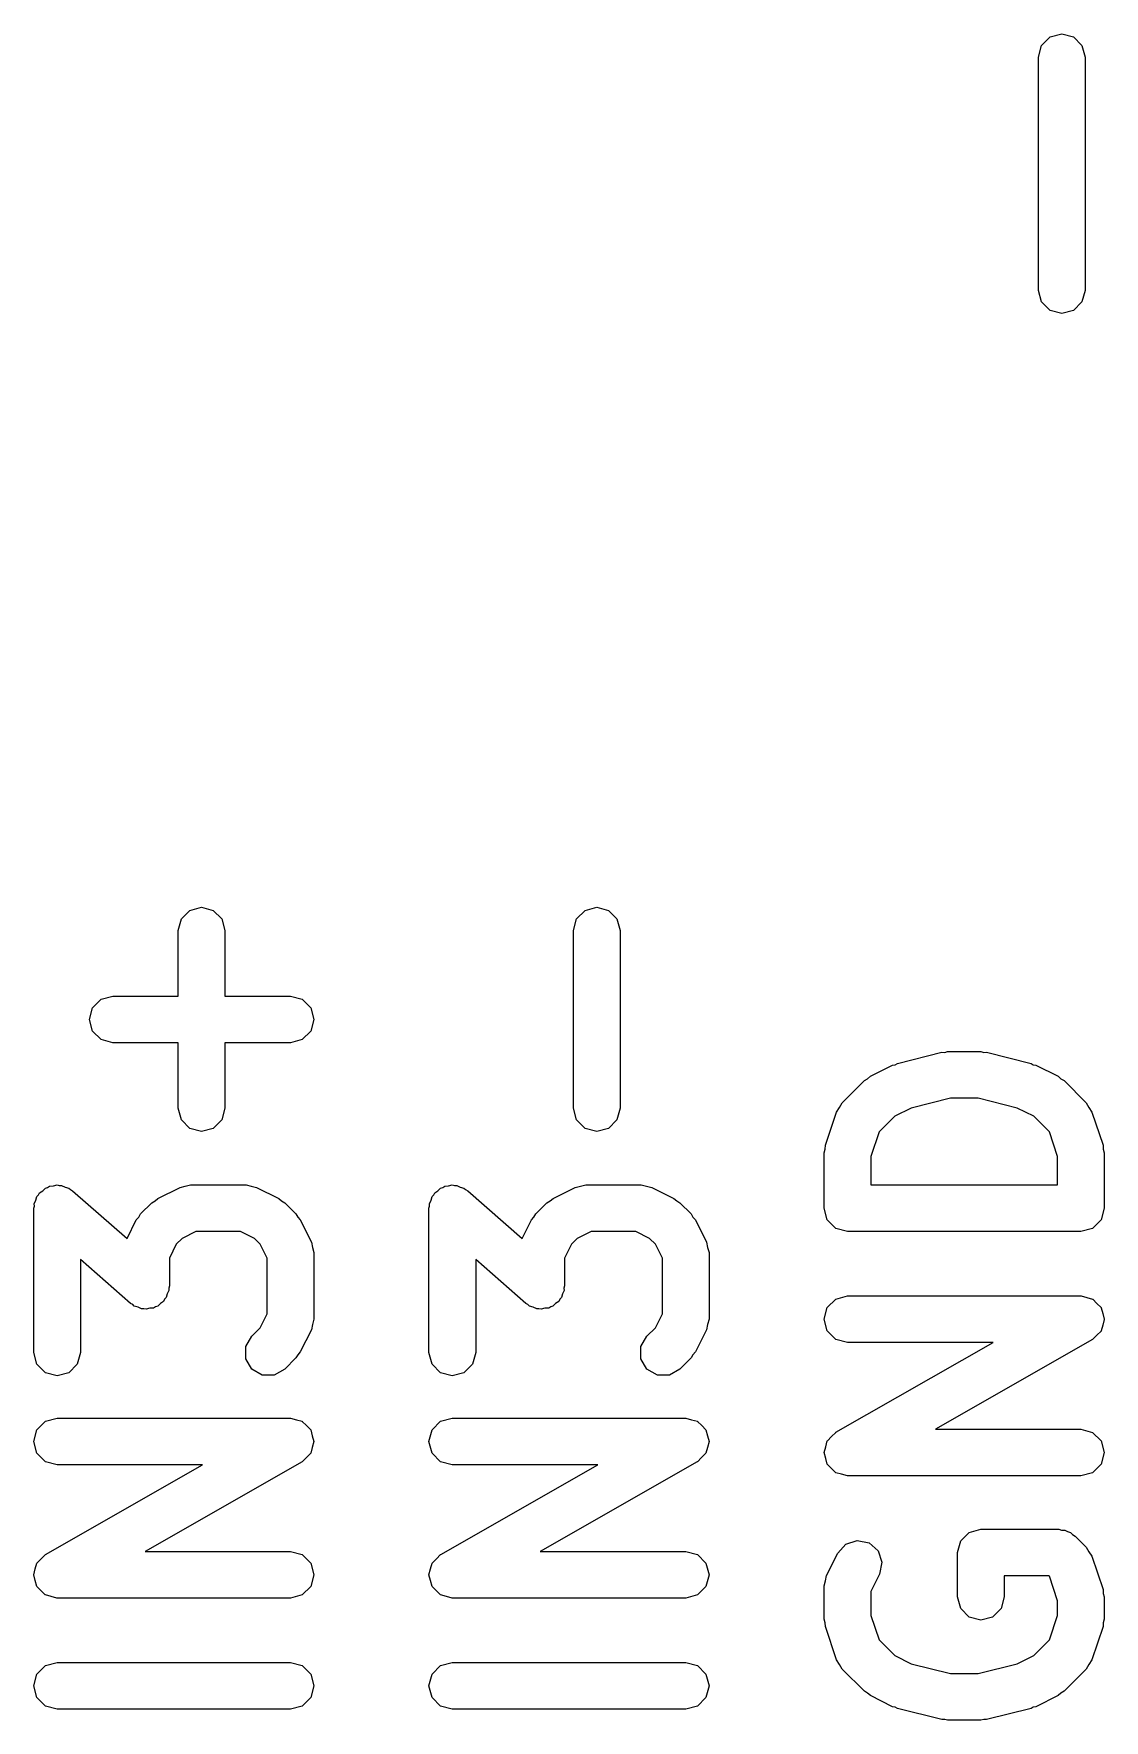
# Model space of a CAD drawing. Extents: x -4.77 to 1.81, y -0.1 to 5.11.
# Drawn here: x -3.4282 to -3.1574, y 3.8813 to 4.3083 of the extents above; entities that cross this region are included whole.
import ezdxf

# ---------------------------------------------------------------- set-up
doc = ezdxf.new("R2010")
doc.units = 0
doc.header["$MEASUREMENT"] = 0
doc.layers.add('BLACK', color=7, linetype='CONTINUOUS')

msp = doc.modelspace()

# ---------------------------------------------------------------- linework, layer by layer
at = {"layer": 'BLACK', "linetype": 'CONTINUOUS'}
for p, q in [((-3.17403, 4.30234), (-3.17324, 4.30529)), ((-3.17324, 4.30529), (-3.17107, 4.30745)), ((-3.17107, 4.30745), (-3.16812, 4.30825)), ((-3.16812, 4.30825), (-3.16517, 4.30745)), ((-3.16517, 4.30745), (-3.16301, 4.30529)), ((-3.16301, 4.30529), (-3.16222, 4.30234)), ((-3.17403, 4.24328), (-3.17403, 4.30234)), ((-3.16222, 4.30234), (-3.16222, 4.24328)), ((-3.17324, 4.24033), (-3.17403, 4.24328)), ((-3.17107, 4.23817), (-3.17324, 4.24033)), ((-3.16301, 4.24033), (-3.16517, 4.23817)), ((-3.16222, 4.24328), (-3.16301, 4.24033)), ((-3.16812, 4.23738), (-3.17107, 4.23817)), ((-3.16517, 4.23817), (-3.16812, 4.23738)), ((-3.38873, 4.08631), (-3.38578, 4.0871)), ((-3.38578, 4.0871), (-3.38283, 4.08631)), ((-3.28873, 4.08631), (-3.28578, 4.0871)), ((-3.28578, 4.0871), (-3.28283, 4.08631)), ((-3.39169, 4.08119), (-3.3909, 4.08415)), ((-3.3909, 4.08415), (-3.38873, 4.08631)), ((-3.38283, 4.08631), (-3.38067, 4.08415)), ((-3.38067, 4.08415), (-3.37988, 4.08119)), ((-3.29169, 4.08119), (-3.2909, 4.08415)), ((-3.2909, 4.08415), (-3.28873, 4.08631)), ((-3.28283, 4.08631), (-3.28067, 4.08415)), ((-3.28067, 4.08415), (-3.27988, 4.08119)), ((-3.39169, 4.0646), (-3.39169, 4.08119)), ((-3.37988, 4.08119), (-3.37988, 4.0646)), ((-3.29169, 4.0362), (-3.29169, 4.08119)), ((-3.27988, 4.08119), (-3.27988, 4.0362)), ((-3.41418, 4.0587), (-3.41339, 4.06165)), ((-3.41339, 4.06165), (-3.41123, 4.06381)), ((-3.41123, 4.06381), (-3.40828, 4.0646)), ((-3.40828, 4.0646), (-3.39169, 4.0646)), ((-3.37988, 4.0646), (-3.36328, 4.0646)), ((-3.36328, 4.0646), (-3.36033, 4.06381)), ((-3.36033, 4.06381), (-3.35817, 4.06165)), ((-3.35817, 4.06165), (-3.35738, 4.0587)), ((-3.41339, 4.05574), (-3.41418, 4.0587)), ((-3.35738, 4.0587), (-3.35817, 4.05574)), ((-3.41123, 4.05358), (-3.41339, 4.05574)), ((-3.40828, 4.05279), (-3.41123, 4.05358)), ((-3.39169, 4.05279), (-3.40828, 4.05279)), ((-3.39169, 4.0362), (-3.39169, 4.05279)), ((-3.36328, 4.05279), (-3.37988, 4.05279)), ((-3.37988, 4.05279), (-3.37988, 4.0362)), ((-3.36033, 4.05358), (-3.36328, 4.05279)), ((-3.35817, 4.05574), (-3.36033, 4.05358)), ((-3.20971, 4.04755), (-3.19846, 4.05036)), ((-3.19846, 4.05036), (-3.19773, 4.05035)), ((-3.19773, 4.05035), (-3.19703, 4.05054)), ((-3.19703, 4.05054), (-3.18859, 4.05054)), ((-3.18859, 4.05054), (-3.18789, 4.05035)), ((-3.18789, 4.05035), (-3.18716, 4.05036)), ((-3.18716, 4.05036), (-3.17591, 4.04755)), ((-3.21726, 4.04366), (-3.21654, 4.04429)), ((-3.21654, 4.04429), (-3.21092, 4.0471)), ((-3.21092, 4.0471), (-3.21028, 4.04723)), ((-3.21028, 4.04723), (-3.20971, 4.04755)), ((-3.17591, 4.04755), (-3.17534, 4.04723)), ((-3.17534, 4.04723), (-3.1747, 4.0471)), ((-3.1747, 4.0471), (-3.16908, 4.04429)), ((-3.16908, 4.04429), (-3.16837, 4.04366)), ((-3.2237, 4.03756), (-3.21808, 4.04319)), ((-3.21808, 4.04319), (-3.21726, 4.04366)), ((-3.16837, 4.04366), (-3.16755, 4.04319)), ((-3.16755, 4.04319), (-3.16192, 4.03756)), ((-3.3909, 4.03325), (-3.39169, 4.0362)), ((-3.37988, 4.0362), (-3.38067, 4.03325)), ((-3.2909, 4.03325), (-3.29169, 4.0362)), ((-3.27988, 4.0362), (-3.28067, 4.03325)), ((-3.22794, 4.02682), (-3.22513, 4.03525)), ((-3.22513, 4.03525), (-3.22438, 4.03639)), ((-3.22438, 4.03639), (-3.2237, 4.03756)), ((-3.20622, 4.03625), (-3.21041, 4.03416)), ((-3.1963, 4.03873), (-3.20622, 4.03625)), ((-3.18932, 4.03873), (-3.1963, 4.03873)), ((-3.17941, 4.03625), (-3.18932, 4.03873)), ((-3.17522, 4.03416), (-3.17941, 4.03625)), ((-3.16192, 4.03756), (-3.16124, 4.03639)), ((-3.16124, 4.03639), (-3.16049, 4.03525)), ((-3.16049, 4.03525), (-3.15768, 4.02682)), ((-3.38873, 4.03108), (-3.3909, 4.03325)), ((-3.38578, 4.03029), (-3.38873, 4.03108)), ((-3.38283, 4.03108), (-3.38578, 4.03029)), ((-3.38067, 4.03325), (-3.38283, 4.03108)), ((-3.28873, 4.03108), (-3.2909, 4.03325)), ((-3.28578, 4.03029), (-3.28873, 4.03108)), ((-3.28283, 4.03108), (-3.28578, 4.03029)), ((-3.28067, 4.03325), (-3.28283, 4.03108)), ((-3.21041, 4.03416), (-3.21437, 4.0302)), ((-3.17126, 4.0302), (-3.17522, 4.03416)), ((-3.228, 4.02587), (-3.22794, 4.02682)), ((-3.21437, 4.0302), (-3.21643, 4.02399)), ((-3.16919, 4.02399), (-3.17126, 4.0302)), ((-3.15768, 4.02682), (-3.15763, 4.02587)), ((-3.22825, 4.02495), (-3.228, 4.02587)), ((-3.22825, 4.01089), (-3.22825, 4.02495)), ((-3.21643, 4.02399), (-3.21643, 4.01679)), ((-3.16919, 4.01679), (-3.16919, 4.02399)), ((-3.15763, 4.02587), (-3.15738, 4.02495)), ((-3.15738, 4.02495), (-3.15738, 4.01089)), ((-3.42771, 4.0129), (-3.42745, 4.01384)), ((-3.42745, 4.01384), (-3.42704, 4.01425)), ((-3.42704, 4.01425), (-3.42678, 4.01478)), ((-3.42678, 4.01478), (-3.42598, 4.01532)), ((-3.42598, 4.01532), (-3.42529, 4.016)), ((-3.42529, 4.016), (-3.42473, 4.01615)), ((-3.42473, 4.01615), (-3.42424, 4.01648)), ((-3.42424, 4.01648), (-3.42328, 4.01654)), ((-3.42328, 4.01654), (-3.42234, 4.01679)), ((-3.42234, 4.01679), (-3.42178, 4.01664)), ((-3.42178, 4.01664), (-3.42119, 4.01668)), ((-3.42119, 4.01668), (-3.42032, 4.01625)), ((-3.42032, 4.01625), (-3.41939, 4.016)), ((-3.41939, 4.016), (-3.41897, 4.01559)), ((-3.41897, 4.01559), (-3.41845, 4.01533)), ((-3.41845, 4.01533), (-3.40464, 4.00325)), ((-3.39686, 4.01336), (-3.39123, 4.01617)), ((-3.39123, 4.01617), (-3.3899, 4.01644)), ((-3.3899, 4.01644), (-3.38859, 4.01679)), ((-3.38859, 4.01679), (-3.37453, 4.01679)), ((-3.37453, 4.01679), (-3.37322, 4.01644)), ((-3.37322, 4.01644), (-3.37189, 4.01617)), ((-3.37189, 4.01617), (-3.36627, 4.01336)), ((-3.32771, 4.0129), (-3.32745, 4.01384)), ((-3.32745, 4.01384), (-3.32704, 4.01425)), ((-3.32704, 4.01425), (-3.32678, 4.01478)), ((-3.32678, 4.01478), (-3.32598, 4.01532)), ((-3.32598, 4.01532), (-3.32529, 4.016)), ((-3.32529, 4.016), (-3.32473, 4.01615)), ((-3.32473, 4.01615), (-3.32424, 4.01648)), ((-3.32424, 4.01648), (-3.32328, 4.01654)), ((-3.32328, 4.01654), (-3.32234, 4.01679)), ((-3.32234, 4.01679), (-3.32178, 4.01664)), ((-3.32178, 4.01664), (-3.32119, 4.01668)), ((-3.32119, 4.01668), (-3.32032, 4.01625)), ((-3.32032, 4.01625), (-3.31939, 4.016)), ((-3.31939, 4.016), (-3.31897, 4.01559)), ((-3.31897, 4.01559), (-3.31845, 4.01533)), ((-3.31845, 4.01533), (-3.30464, 4.00325)), ((-3.29686, 4.01336), (-3.29123, 4.01617)), ((-3.29123, 4.01617), (-3.2899, 4.01644)), ((-3.2899, 4.01644), (-3.28859, 4.01679)), ((-3.28859, 4.01679), (-3.27453, 4.01679)), ((-3.27453, 4.01679), (-3.27322, 4.01644)), ((-3.27322, 4.01644), (-3.27189, 4.01617)), ((-3.27189, 4.01617), (-3.26627, 4.01336)), ((-3.21643, 4.01679), (-3.16919, 4.01679)), ((-3.42825, 4.01089), (-3.42809, 4.01145)), ((-3.42825, 3.97433), (-3.42825, 4.01089)), ((-3.42813, 4.01203), (-3.42771, 4.0129)), ((-3.42809, 4.01145), (-3.42813, 4.01203)), ((-3.40121, 4.00944), (-3.39839, 4.01225)), ((-3.39839, 4.01225), (-3.39757, 4.01273)), ((-3.39757, 4.01273), (-3.39686, 4.01336)), ((-3.36627, 4.01336), (-3.36556, 4.01273)), ((-3.36556, 4.01273), (-3.36473, 4.01225)), ((-3.36473, 4.01225), (-3.36192, 4.00944)), ((-3.32825, 4.01089), (-3.32809, 4.01145)), ((-3.32825, 3.97433), (-3.32825, 4.01089)), ((-3.32813, 4.01203), (-3.32771, 4.0129)), ((-3.32809, 4.01145), (-3.32813, 4.01203)), ((-3.30121, 4.00944), (-3.29839, 4.01225)), ((-3.29839, 4.01225), (-3.29757, 4.01273)), ((-3.29757, 4.01273), (-3.29686, 4.01336)), ((-3.26627, 4.01336), (-3.26556, 4.01273)), ((-3.26556, 4.01273), (-3.26473, 4.01225)), ((-3.26473, 4.01225), (-3.26192, 4.00944)), ((-3.22745, 4.00794), (-3.22825, 4.01089)), ((-3.15738, 4.01089), (-3.15817, 4.00794)), ((-3.40464, 4.00325), (-3.40231, 4.00791)), ((-3.40231, 4.00791), (-3.40168, 4.00862)), ((-3.40168, 4.00862), (-3.40121, 4.00944)), ((-3.36192, 4.00944), (-3.36145, 4.00862)), ((-3.36145, 4.00862), (-3.36081, 4.00791)), ((-3.36081, 4.00791), (-3.358, 4.00228)), ((-3.30464, 4.00325), (-3.30231, 4.00791)), ((-3.30231, 4.00791), (-3.30168, 4.00862)), ((-3.30168, 4.00862), (-3.30121, 4.00944)), ((-3.26192, 4.00944), (-3.26145, 4.00862)), ((-3.26145, 4.00862), (-3.26081, 4.00791)), ((-3.26081, 4.00791), (-3.258, 4.00228)), ((-3.22529, 4.00577), (-3.22745, 4.00794)), ((-3.22234, 4.00498), (-3.22529, 4.00577)), ((-3.16033, 4.00577), (-3.16328, 4.00498)), ((-3.15817, 4.00794), (-3.16033, 4.00577)), ((-3.39218, 4.00177), (-3.39394, 3.99825)), ((-3.39072, 4.00322), (-3.39218, 4.00177)), ((-3.3872, 4.00498), (-3.39072, 4.00322)), ((-3.37593, 4.00498), (-3.3872, 4.00498)), ((-3.37241, 4.00322), (-3.37593, 4.00498)), ((-3.37095, 4.00177), (-3.37241, 4.00322)), ((-3.36919, 3.99825), (-3.37095, 4.00177)), ((-3.358, 4.00228), (-3.35773, 4.00095)), ((-3.29218, 4.00177), (-3.29394, 3.99825)), ((-3.29072, 4.00322), (-3.29218, 4.00177)), ((-3.2872, 4.00498), (-3.29072, 4.00322)), ((-3.27593, 4.00498), (-3.2872, 4.00498)), ((-3.27241, 4.00322), (-3.27593, 4.00498)), ((-3.27095, 4.00177), (-3.27241, 4.00322)), ((-3.26919, 3.99825), (-3.27095, 4.00177)), ((-3.258, 4.00228), (-3.25773, 4.00095)), ((-3.16328, 4.00498), (-3.22234, 4.00498)), ((-3.40373, 3.98676), (-3.41643, 3.99787)), ((-3.41643, 3.99787), (-3.41643, 3.97433)), ((-3.39394, 3.99825), (-3.39394, 3.9912)), ((-3.36919, 3.98416), (-3.36919, 3.99825)), ((-3.35773, 4.00095), (-3.35738, 3.99964)), ((-3.35738, 3.99964), (-3.35738, 3.98277)), ((-3.30373, 3.98676), (-3.31643, 3.99787)), ((-3.31643, 3.99787), (-3.31643, 3.97433)), ((-3.29394, 3.99825), (-3.29394, 3.9912)), ((-3.26919, 3.98416), (-3.26919, 3.99825)), ((-3.25773, 4.00095), (-3.25738, 3.99964)), ((-3.25738, 3.99964), (-3.25738, 3.98277)), ((-3.39473, 3.98825), (-3.39514, 3.98784)), ((-3.39448, 3.98919), (-3.39473, 3.98825)), ((-3.39405, 3.99006), (-3.39448, 3.98919)), ((-3.39394, 3.9912), (-3.39409, 3.99064)), ((-3.39409, 3.99064), (-3.39405, 3.99006)), ((-3.29473, 3.98825), (-3.29514, 3.98784)), ((-3.29448, 3.98919), (-3.29473, 3.98825)), ((-3.29405, 3.99006), (-3.29448, 3.98919)), ((-3.29394, 3.9912), (-3.29409, 3.99064)), ((-3.29409, 3.99064), (-3.29405, 3.99006)), ((-3.22529, 3.98788), (-3.22234, 3.98867)), ((-3.22234, 3.98867), (-3.16328, 3.98867)), ((-3.16328, 3.98867), (-3.16327, 3.98867)), ((-3.16327, 3.98867), (-3.16326, 3.98867)), ((-3.16326, 3.98867), (-3.16179, 3.98827)), ((-3.16179, 3.98827), (-3.16033, 3.98788)), ((-3.40321, 3.9865), (-3.40373, 3.98676)), ((-3.4028, 3.98609), (-3.40321, 3.9865)), ((-3.40186, 3.98584), (-3.4028, 3.98609)), ((-3.40099, 3.98541), (-3.40186, 3.98584)), ((-3.40041, 3.98545), (-3.40099, 3.98541)), ((-3.39984, 3.9853), (-3.40041, 3.98545)), ((-3.39891, 3.98555), (-3.39984, 3.9853)), ((-3.39794, 3.98561), (-3.39891, 3.98555)), ((-3.39745, 3.98594), (-3.39794, 3.98561)), ((-3.39689, 3.98609), (-3.39745, 3.98594)), ((-3.3962, 3.98678), (-3.39689, 3.98609)), ((-3.3954, 3.98731), (-3.3962, 3.98678)), ((-3.39514, 3.98784), (-3.3954, 3.98731)), ((-3.37095, 3.98064), (-3.36919, 3.98416)), ((-3.30321, 3.9865), (-3.30373, 3.98676)), ((-3.3028, 3.98609), (-3.30321, 3.9865)), ((-3.30186, 3.98584), (-3.3028, 3.98609)), ((-3.30099, 3.98541), (-3.30186, 3.98584)), ((-3.30041, 3.98545), (-3.30099, 3.98541)), ((-3.29984, 3.9853), (-3.30041, 3.98545)), ((-3.29891, 3.98555), (-3.29984, 3.9853)), ((-3.29794, 3.98561), (-3.29891, 3.98555)), ((-3.29745, 3.98594), (-3.29794, 3.98561)), ((-3.29689, 3.98609), (-3.29745, 3.98594)), ((-3.2962, 3.98678), (-3.29689, 3.98609)), ((-3.2954, 3.98731), (-3.2962, 3.98678)), ((-3.29514, 3.98784), (-3.2954, 3.98731)), ((-3.27095, 3.98064), (-3.26919, 3.98416)), ((-3.22825, 3.98277), (-3.22745, 3.98572)), ((-3.22745, 3.98572), (-3.22529, 3.98788)), ((-3.16033, 3.98788), (-3.16032, 3.98787)), ((-3.16032, 3.98787), (-3.16031, 3.98787)), ((-3.16031, 3.98787), (-3.15924, 3.98679)), ((-3.15924, 3.98679), (-3.15817, 3.98572)), ((-3.15817, 3.98572), (-3.15817, 3.98571)), ((-3.15817, 3.98571), (-3.15816, 3.9857)), ((-3.15816, 3.9857), (-3.15777, 3.98423)), ((-3.15777, 3.98423), (-3.15738, 3.98277)), ((-3.37308, 3.97851), (-3.37095, 3.98064)), ((-3.358, 3.98013), (-3.36081, 3.9745)), ((-3.35773, 3.98146), (-3.358, 3.98013)), ((-3.35738, 3.98277), (-3.35773, 3.98146)), ((-3.27308, 3.97851), (-3.27095, 3.98064)), ((-3.258, 3.98013), (-3.26081, 3.9745)), ((-3.25773, 3.98146), (-3.258, 3.98013)), ((-3.25738, 3.98277), (-3.25773, 3.98146)), ((-3.22745, 3.97981), (-3.22825, 3.98277)), ((-3.22529, 3.97765), (-3.22745, 3.97981)), ((-3.15818, 3.97979), (-3.15926, 3.97872)), ((-3.15817, 3.97981), (-3.15818, 3.9798)), ((-3.15818, 3.9798), (-3.15818, 3.97979)), ((-3.15778, 3.98128), (-3.15817, 3.97981)), ((-3.15738, 3.98274), (-3.15778, 3.98128)), ((-3.15738, 3.98277), (-3.15738, 3.98275)), ((-3.15738, 3.98275), (-3.15738, 3.98274)), ((-3.37461, 3.97586), (-3.37308, 3.97851)), ((-3.37461, 3.9728), (-3.37461, 3.97586)), ((-3.27461, 3.97586), (-3.27308, 3.97851)), ((-3.27461, 3.9728), (-3.27461, 3.97586)), ((-3.22234, 3.97686), (-3.22529, 3.97765)), ((-3.22527, 3.95415), (-3.18552, 3.97686)), ((-3.18552, 3.97686), (-3.22234, 3.97686)), ((-3.16035, 3.97764), (-3.2001, 3.95493)), ((-3.16034, 3.97765), (-3.16035, 3.97764)), ((-3.16033, 3.97765), (-3.16034, 3.97765)), ((-3.15926, 3.97872), (-3.16033, 3.97765)), ((-3.42745, 3.97138), (-3.42825, 3.97433)), ((-3.42529, 3.96922), (-3.42745, 3.97138)), ((-3.41723, 3.97138), (-3.41939, 3.96922)), ((-3.41643, 3.97433), (-3.41723, 3.97138)), ((-3.37308, 3.97015), (-3.37461, 3.9728)), ((-3.36192, 3.97297), (-3.36473, 3.97015)), ((-3.36145, 3.97379), (-3.36192, 3.97297)), ((-3.36081, 3.9745), (-3.36145, 3.97379)), ((-3.32745, 3.97138), (-3.32825, 3.97433)), ((-3.32529, 3.96922), (-3.32745, 3.97138)), ((-3.31723, 3.97138), (-3.31939, 3.96922)), ((-3.31643, 3.97433), (-3.31723, 3.97138)), ((-3.27308, 3.97015), (-3.27461, 3.9728)), ((-3.26192, 3.97297), (-3.26473, 3.97015)), ((-3.26145, 3.97379), (-3.26192, 3.97297)), ((-3.26081, 3.9745), (-3.26145, 3.97379)), ((-3.42234, 3.96843), (-3.42529, 3.96922)), ((-3.41939, 3.96922), (-3.42234, 3.96843)), ((-3.37044, 3.96863), (-3.37308, 3.97015)), ((-3.36738, 3.96863), (-3.37044, 3.96863)), ((-3.36473, 3.97015), (-3.36738, 3.96863)), ((-3.32234, 3.96843), (-3.32529, 3.96922)), ((-3.31939, 3.96922), (-3.32234, 3.96843)), ((-3.27044, 3.96863), (-3.27308, 3.97015)), ((-3.26738, 3.96863), (-3.27044, 3.96863)), ((-3.26473, 3.97015), (-3.26738, 3.96863)), ((-3.42825, 3.95183), (-3.42745, 3.95479)), ((-3.42745, 3.95479), (-3.42529, 3.95695)), ((-3.42529, 3.95695), (-3.42234, 3.95774)), ((-3.42234, 3.95774), (-3.36328, 3.95774)), ((-3.36328, 3.95774), (-3.36327, 3.95774)), ((-3.36327, 3.95774), (-3.36326, 3.95774)), ((-3.36326, 3.95774), (-3.36179, 3.95734)), ((-3.36179, 3.95734), (-3.36033, 3.95695)), ((-3.36033, 3.95695), (-3.36032, 3.95694)), ((-3.36032, 3.95694), (-3.36031, 3.95693)), ((-3.36031, 3.95693), (-3.35924, 3.95586)), ((-3.35924, 3.95586), (-3.35817, 3.95479)), ((-3.35817, 3.95479), (-3.35817, 3.95477)), ((-3.35817, 3.95477), (-3.35816, 3.95476)), ((-3.35816, 3.95476), (-3.35777, 3.95329)), ((-3.32825, 3.95183), (-3.32745, 3.95479)), ((-3.32745, 3.95479), (-3.32529, 3.95695)), ((-3.32529, 3.95695), (-3.32234, 3.95774)), ((-3.32234, 3.95774), (-3.26328, 3.95774)), ((-3.26328, 3.95774), (-3.26327, 3.95774)), ((-3.26327, 3.95774), (-3.26326, 3.95774)), ((-3.26326, 3.95774), (-3.26179, 3.95734)), ((-3.26179, 3.95734), (-3.26033, 3.95695)), ((-3.26033, 3.95695), (-3.26032, 3.95694)), ((-3.26032, 3.95694), (-3.26031, 3.95693)), ((-3.26031, 3.95693), (-3.25924, 3.95586)), ((-3.25924, 3.95586), (-3.25817, 3.95479)), ((-3.25817, 3.95479), (-3.25817, 3.95477)), ((-3.25817, 3.95477), (-3.25816, 3.95476)), ((-3.25816, 3.95476), (-3.25777, 3.95329)), ((-3.22636, 3.95306), (-3.22529, 3.95414)), ((-3.22529, 3.95414), (-3.22528, 3.95414)), ((-3.22528, 3.95414), (-3.22527, 3.95415)), ((-3.2001, 3.95493), (-3.16328, 3.95493)), ((-3.16328, 3.95493), (-3.16033, 3.95414)), ((-3.16033, 3.95414), (-3.15817, 3.95197)), ((-3.42745, 3.94888), (-3.42825, 3.95183)), ((-3.35778, 3.95034), (-3.35817, 3.94888)), ((-3.35738, 3.95181), (-3.35778, 3.95034)), ((-3.35777, 3.95329), (-3.35738, 3.95183)), ((-3.35738, 3.95183), (-3.35738, 3.95182)), ((-3.35738, 3.95182), (-3.35738, 3.95181)), ((-3.32745, 3.94888), (-3.32825, 3.95183)), ((-3.25778, 3.95034), (-3.25817, 3.94888)), ((-3.25738, 3.95181), (-3.25778, 3.95034)), ((-3.25777, 3.95329), (-3.25738, 3.95183)), ((-3.25738, 3.95183), (-3.25738, 3.95182)), ((-3.25738, 3.95182), (-3.25738, 3.95181)), ((-3.22825, 3.94905), (-3.22785, 3.95051)), ((-3.22785, 3.95051), (-3.22745, 3.95197)), ((-3.22745, 3.95197), (-3.22744, 3.95198)), ((-3.22744, 3.952), (-3.22636, 3.95306)), ((-3.22744, 3.95198), (-3.22744, 3.952)), ((-3.15817, 3.95197), (-3.15738, 3.94902)), ((-3.42529, 3.94672), (-3.42745, 3.94888)), ((-3.42234, 3.94593), (-3.42529, 3.94672)), ((-3.42527, 3.92322), (-3.38552, 3.94593)), ((-3.38552, 3.94593), (-3.42234, 3.94593)), ((-3.36035, 3.94671), (-3.4001, 3.92399)), ((-3.36033, 3.94672), (-3.36035, 3.94672)), ((-3.36035, 3.94672), (-3.36035, 3.94671)), ((-3.35926, 3.94779), (-3.36033, 3.94672)), ((-3.35818, 3.94886), (-3.35926, 3.94779)), ((-3.35817, 3.94888), (-3.35818, 3.94887)), ((-3.35818, 3.94887), (-3.35818, 3.94886)), ((-3.32529, 3.94672), (-3.32745, 3.94888)), ((-3.32234, 3.94593), (-3.32529, 3.94672)), ((-3.32527, 3.92322), (-3.28552, 3.94593)), ((-3.28552, 3.94593), (-3.32234, 3.94593)), ((-3.26035, 3.94671), (-3.3001, 3.92399)), ((-3.26033, 3.94672), (-3.26035, 3.94672)), ((-3.26035, 3.94672), (-3.26035, 3.94671)), ((-3.25926, 3.94779), (-3.26033, 3.94672)), ((-3.25818, 3.94886), (-3.25926, 3.94779)), ((-3.25817, 3.94888), (-3.25818, 3.94887)), ((-3.25818, 3.94887), (-3.25818, 3.94886)), ((-3.22824, 3.94903), (-3.22825, 3.94905)), ((-3.22825, 3.94902), (-3.22824, 3.94903)), ((-3.22785, 3.94756), (-3.22825, 3.94902)), ((-3.22747, 3.94609), (-3.22785, 3.94756)), ((-3.22746, 3.94608), (-3.22747, 3.94609)), ((-3.22745, 3.94607), (-3.22746, 3.94608)), ((-3.22638, 3.945), (-3.22745, 3.94607)), ((-3.15817, 3.94607), (-3.16033, 3.94391)), ((-3.15738, 3.94902), (-3.15817, 3.94607)), ((-3.22532, 3.94392), (-3.22638, 3.945)), ((-3.2253, 3.94392), (-3.22532, 3.94392)), ((-3.22529, 3.94391), (-3.2253, 3.94392)), ((-3.22383, 3.94352), (-3.22529, 3.94391)), ((-3.22237, 3.94312), (-3.22383, 3.94352)), ((-3.22235, 3.94312), (-3.22237, 3.94312)), ((-3.22234, 3.94312), (-3.22235, 3.94312)), ((-3.16328, 3.94312), (-3.22234, 3.94312)), ((-3.16033, 3.94391), (-3.16328, 3.94312)), ((-3.19371, 3.92666), (-3.19155, 3.92883)), ((-3.19155, 3.92883), (-3.18859, 3.92962)), ((-3.18859, 3.92962), (-3.16891, 3.92962)), ((-3.16891, 3.92962), (-3.16816, 3.92942)), ((-3.16816, 3.92942), (-3.16738, 3.92942)), ((-3.16738, 3.92942), (-3.16671, 3.92903)), ((-3.16671, 3.92903), (-3.16596, 3.92883)), ((-3.16596, 3.92883), (-3.16541, 3.92828)), ((-3.22481, 3.92354), (-3.22278, 3.92583)), ((-3.22278, 3.92583), (-3.21988, 3.92679)), ((-3.21988, 3.92679), (-3.21689, 3.92618)), ((-3.21689, 3.92618), (-3.2146, 3.92415)), ((-3.2146, 3.92415), (-3.21363, 3.92125)), ((-3.1945, 3.92371), (-3.19371, 3.92666)), ((-3.16541, 3.92828), (-3.16473, 3.92789)), ((-3.16473, 3.92789), (-3.16192, 3.92508)), ((-3.16192, 3.92508), (-3.16124, 3.9239)), ((-3.42785, 3.91958), (-3.42745, 3.92104)), ((-3.42745, 3.92104), (-3.42744, 3.92105)), ((-3.42744, 3.92106), (-3.42636, 3.92213)), ((-3.42744, 3.92105), (-3.42744, 3.92106)), ((-3.42636, 3.92213), (-3.42529, 3.9232)), ((-3.42529, 3.9232), (-3.42528, 3.92321)), ((-3.42528, 3.92321), (-3.42527, 3.92322)), ((-3.4001, 3.92399), (-3.36328, 3.92399)), ((-3.36328, 3.92399), (-3.36033, 3.9232)), ((-3.36033, 3.9232), (-3.35817, 3.92104)), ((-3.35817, 3.92104), (-3.35738, 3.91809)), ((-3.32785, 3.91958), (-3.32745, 3.92104)), ((-3.32745, 3.92104), (-3.32744, 3.92105)), ((-3.32744, 3.92106), (-3.32636, 3.92213)), ((-3.32744, 3.92105), (-3.32744, 3.92106)), ((-3.32636, 3.92213), (-3.32529, 3.9232)), ((-3.32529, 3.9232), (-3.32528, 3.92321)), ((-3.32528, 3.92321), (-3.32527, 3.92322)), ((-3.3001, 3.92399), (-3.26328, 3.92399)), ((-3.26328, 3.92399), (-3.26033, 3.9232)), ((-3.26033, 3.9232), (-3.25817, 3.92104)), ((-3.25817, 3.92104), (-3.25738, 3.91809)), ((-3.22762, 3.91792), (-3.22481, 3.92354)), ((-3.21363, 3.92125), (-3.21425, 3.91826)), ((-3.1945, 3.91246), (-3.1945, 3.92371)), ((-3.16124, 3.9239), (-3.16049, 3.92277)), ((-3.16049, 3.92277), (-3.15768, 3.91433)), ((-3.42825, 3.91811), (-3.42785, 3.91958)), ((-3.42824, 3.9181), (-3.42825, 3.91811)), ((-3.42825, 3.91809), (-3.42824, 3.9181)), ((-3.42785, 3.91662), (-3.42825, 3.91809)), ((-3.42747, 3.91516), (-3.42785, 3.91662)), ((-3.35738, 3.91809), (-3.35817, 3.91513)), ((-3.32825, 3.91811), (-3.32785, 3.91958)), ((-3.32824, 3.9181), (-3.32825, 3.91811)), ((-3.32825, 3.91809), (-3.32824, 3.9181)), ((-3.32785, 3.91662), (-3.32825, 3.91809)), ((-3.32747, 3.91516), (-3.32785, 3.91662)), ((-3.25738, 3.91809), (-3.25817, 3.91513)), ((-3.22825, 3.91528), (-3.22789, 3.91659)), ((-3.22789, 3.91659), (-3.22762, 3.91792)), ((-3.21425, 3.91826), (-3.21643, 3.91388)), ((-3.17136, 3.91781), (-3.18269, 3.91781)), ((-3.18269, 3.91781), (-3.18269, 3.91246)), ((-3.17126, 3.91771), (-3.17136, 3.91781)), ((-3.16919, 3.91151), (-3.17126, 3.91771)), ((-3.42746, 3.91515), (-3.42747, 3.91516)), ((-3.42745, 3.91513), (-3.42746, 3.91515)), ((-3.42638, 3.91406), (-3.42745, 3.91513)), ((-3.42532, 3.91299), (-3.42638, 3.91406)), ((-3.4253, 3.91298), (-3.42532, 3.91299)), ((-3.42529, 3.91297), (-3.4253, 3.91298)), ((-3.42383, 3.91258), (-3.42529, 3.91297)), ((-3.42237, 3.91218), (-3.42383, 3.91258)), ((-3.42235, 3.91219), (-3.42237, 3.91218)), ((-3.42234, 3.91218), (-3.42235, 3.91219)), ((-3.36328, 3.91218), (-3.42234, 3.91218)), ((-3.36033, 3.91297), (-3.36328, 3.91218)), ((-3.35817, 3.91513), (-3.36033, 3.91297)), ((-3.32746, 3.91515), (-3.32747, 3.91516)), ((-3.32745, 3.91513), (-3.32746, 3.91515)), ((-3.32638, 3.91406), (-3.32745, 3.91513)), ((-3.32532, 3.91299), (-3.32638, 3.91406)), ((-3.3253, 3.91298), (-3.32532, 3.91299)), ((-3.32529, 3.91297), (-3.3253, 3.91298)), ((-3.32383, 3.91258), (-3.32529, 3.91297)), ((-3.32237, 3.91218), (-3.32383, 3.91258)), ((-3.32235, 3.91219), (-3.32237, 3.91218)), ((-3.32234, 3.91218), (-3.32235, 3.91219)), ((-3.26328, 3.91218), (-3.32234, 3.91218)), ((-3.26033, 3.91297), (-3.26328, 3.91218)), ((-3.25817, 3.91513), (-3.26033, 3.91297)), ((-3.22825, 3.90684), (-3.22825, 3.91528)), ((-3.21643, 3.91388), (-3.21643, 3.9078)), ((-3.19371, 3.90951), (-3.1945, 3.91246)), ((-3.18269, 3.91246), (-3.18348, 3.90951)), ((-3.16919, 3.9078), (-3.16919, 3.91151)), ((-3.15768, 3.91433), (-3.15763, 3.91338)), ((-3.15763, 3.91338), (-3.15738, 3.91246)), ((-3.15738, 3.91246), (-3.15738, 3.90684)), ((-3.21643, 3.9078), (-3.21437, 3.90159)), ((-3.19155, 3.90735), (-3.19371, 3.90951)), ((-3.18859, 3.90656), (-3.19155, 3.90735)), ((-3.18564, 3.90735), (-3.18859, 3.90656)), ((-3.18348, 3.90951), (-3.18564, 3.90735)), ((-3.17126, 3.90159), (-3.16919, 3.9078)), ((-3.228, 3.90592), (-3.22825, 3.90684)), ((-3.22794, 3.90497), (-3.228, 3.90592)), ((-3.22513, 3.89654), (-3.22794, 3.90497)), ((-3.15768, 3.90497), (-3.16049, 3.89654)), ((-3.15763, 3.90592), (-3.15768, 3.90497)), ((-3.15738, 3.90684), (-3.15763, 3.90592)), ((-3.21437, 3.90159), (-3.21041, 3.89763)), ((-3.17522, 3.89763), (-3.17126, 3.90159)), ((-3.42745, 3.89292), (-3.42529, 3.89508)), ((-3.42529, 3.89508), (-3.42234, 3.89587)), ((-3.42234, 3.89587), (-3.36328, 3.89587)), ((-3.36328, 3.89587), (-3.36033, 3.89508)), ((-3.36033, 3.89508), (-3.35817, 3.89292)), ((-3.32745, 3.89292), (-3.32529, 3.89508)), ((-3.32529, 3.89508), (-3.32234, 3.89587)), ((-3.32234, 3.89587), (-3.26328, 3.89587)), ((-3.26328, 3.89587), (-3.26033, 3.89508)), ((-3.26033, 3.89508), (-3.25817, 3.89292)), ((-3.22438, 3.8954), (-3.22513, 3.89654)), ((-3.2237, 3.89423), (-3.22438, 3.8954)), ((-3.21041, 3.89763), (-3.20622, 3.89554)), ((-3.20622, 3.89554), (-3.1963, 3.89306)), ((-3.18932, 3.89306), (-3.17941, 3.89554)), ((-3.17941, 3.89554), (-3.17522, 3.89763)), ((-3.16124, 3.8954), (-3.16192, 3.89423)), ((-3.16049, 3.89654), (-3.16124, 3.8954)), ((-3.42825, 3.88997), (-3.42745, 3.89292)), ((-3.35817, 3.89292), (-3.35738, 3.88997)), ((-3.32825, 3.88997), (-3.32745, 3.89292)), ((-3.25817, 3.89292), (-3.25738, 3.88997)), ((-3.21808, 3.8886), (-3.2237, 3.89423)), ((-3.1963, 3.89306), (-3.18932, 3.89306)), ((-3.16192, 3.89423), (-3.16755, 3.8886)), ((-3.42745, 3.88701), (-3.42825, 3.88997)), ((-3.42529, 3.88485), (-3.42745, 3.88701)), ((-3.35817, 3.88701), (-3.36033, 3.88485)), ((-3.35738, 3.88997), (-3.35817, 3.88701)), ((-3.32745, 3.88701), (-3.32825, 3.88997)), ((-3.32529, 3.88485), (-3.32745, 3.88701)), ((-3.25817, 3.88701), (-3.26033, 3.88485)), ((-3.25738, 3.88997), (-3.25817, 3.88701)), ((-3.21726, 3.88813), (-3.21808, 3.8886)), ((-3.21654, 3.8875), (-3.21726, 3.88813)), ((-3.21092, 3.88468), (-3.21654, 3.8875)), ((-3.16908, 3.8875), (-3.1747, 3.88468)), ((-3.16837, 3.88813), (-3.16908, 3.8875)), ((-3.16755, 3.8886), (-3.16837, 3.88813)), ((-3.42234, 3.88406), (-3.42529, 3.88485)), ((-3.36328, 3.88406), (-3.42234, 3.88406)), ((-3.36033, 3.88485), (-3.36328, 3.88406)), ((-3.32234, 3.88406), (-3.32529, 3.88485)), ((-3.26328, 3.88406), (-3.32234, 3.88406)), ((-3.26033, 3.88485), (-3.26328, 3.88406)), ((-3.21028, 3.88455), (-3.21092, 3.88468)), ((-3.20971, 3.88424), (-3.21028, 3.88455)), ((-3.19846, 3.88142), (-3.20971, 3.88424)), ((-3.19773, 3.88144), (-3.19846, 3.88142)), ((-3.19703, 3.88125), (-3.19773, 3.88144)), ((-3.18789, 3.88144), (-3.18859, 3.88125)), ((-3.18716, 3.88142), (-3.18789, 3.88144)), ((-3.17591, 3.88424), (-3.18716, 3.88142)), ((-3.17534, 3.88455), (-3.17591, 3.88424)), ((-3.1747, 3.88468), (-3.17534, 3.88455)), ((-3.18859, 3.88125), (-3.19703, 3.88125))]:
    msp.add_line(p, q, dxfattribs=at)

doc.saveas('drawing.dxf')
